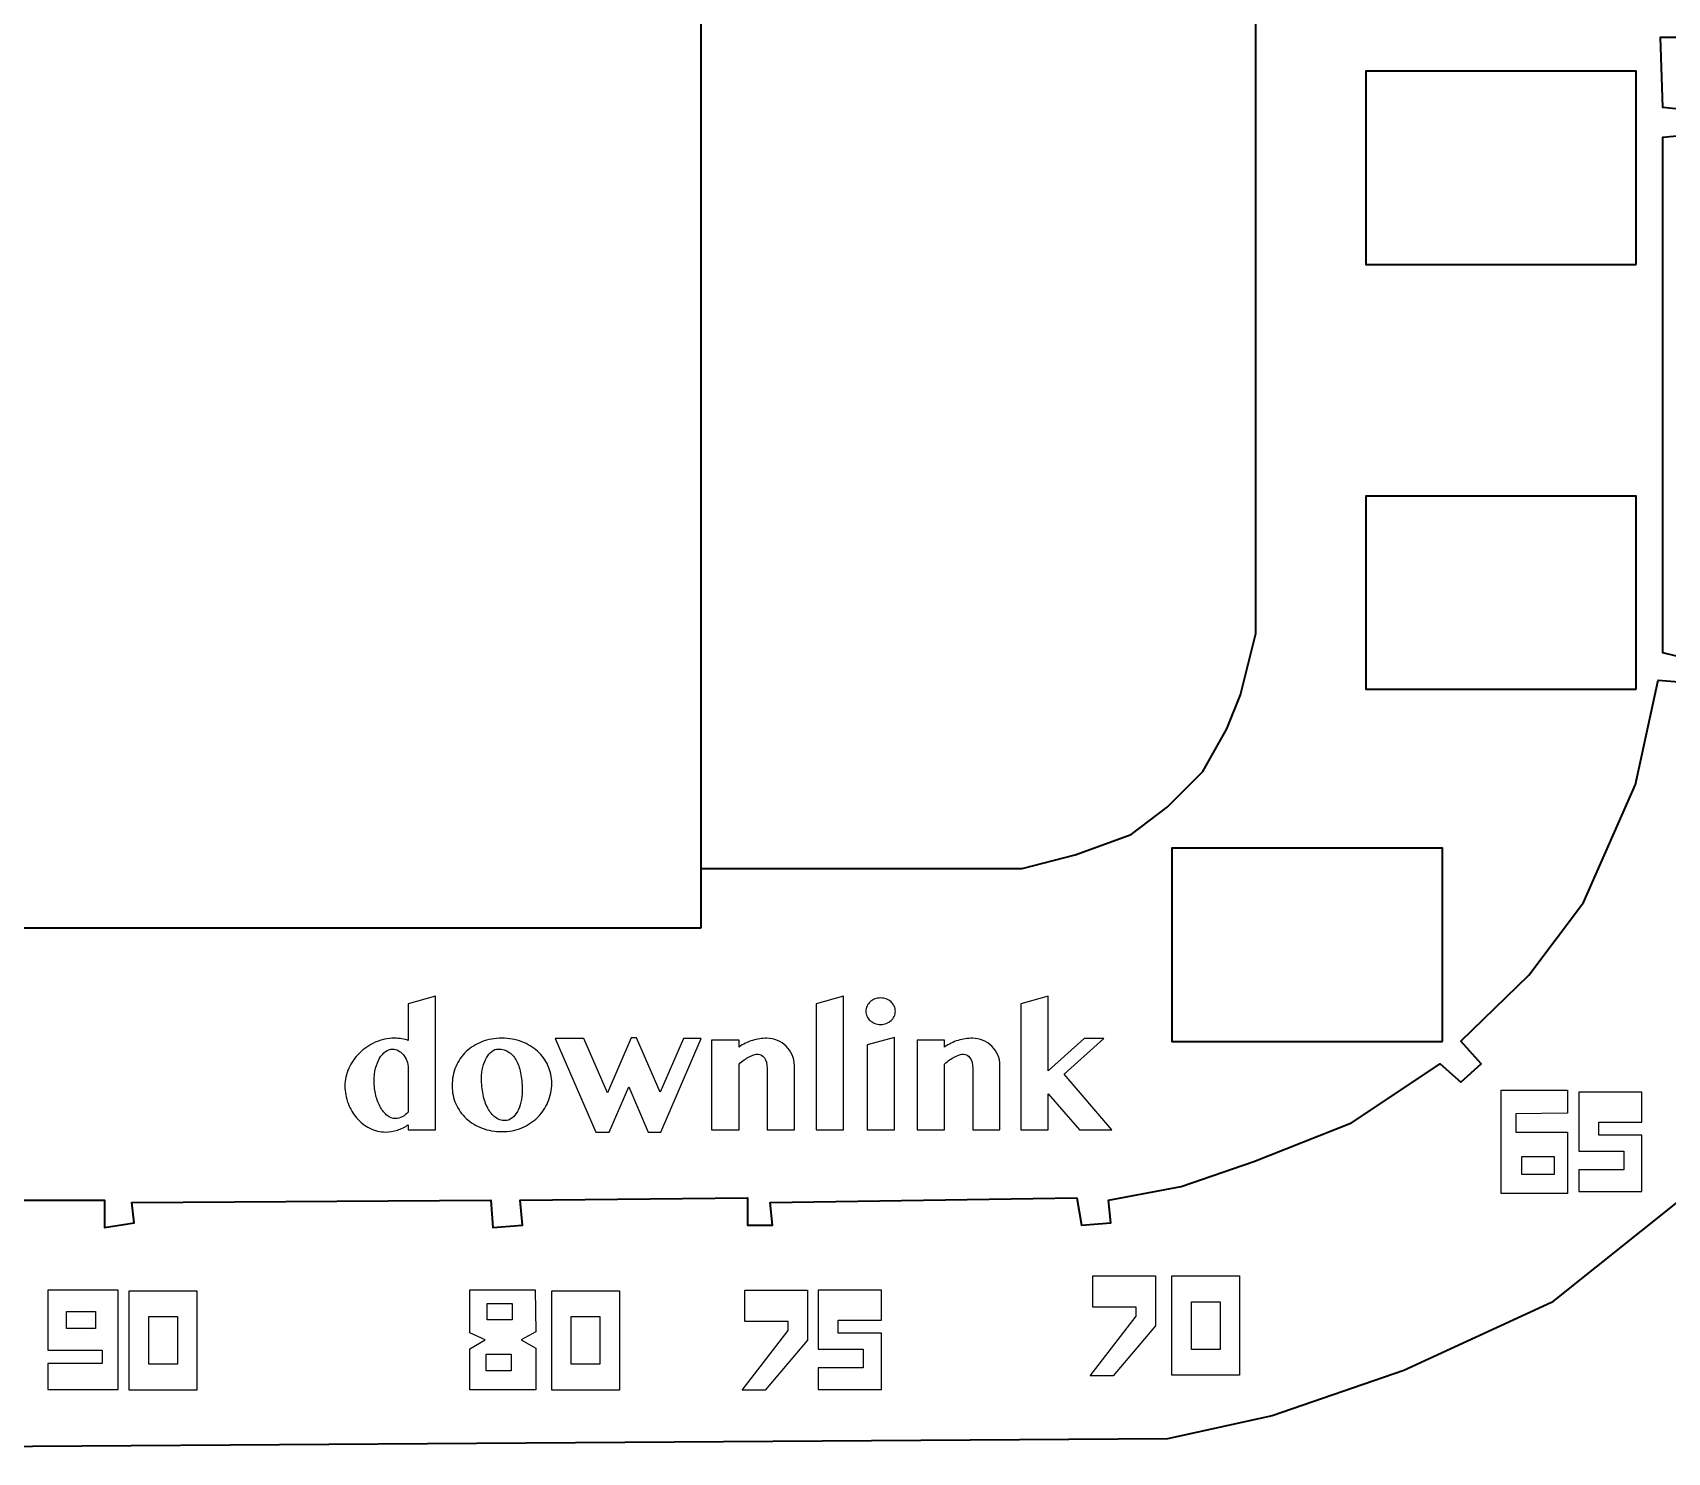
# Model space of a CAD drawing. Header units: millimetres. Extents: x -62 to 70, y -68 to 76.
# Drawn here: x 3.84 to 46.15, y -28.69 to 8.05 of the extents above; entities that cross this region are included whole.
import ezdxf

# ---------------------------------------------------------------- set-up
doc = ezdxf.new("R2010")
doc.units = ezdxf.units.MM
doc.header["$MEASUREMENT"] = 0
doc.layers.add('Decorations', color=7, linetype='Continuous')
doc.layers.add('Parts Outlines', color=7, linetype='Continuous')

msp = doc.modelspace()

# ---------------------------------------------------------------- linework, layer by layer
at = {"layer": 'Decorations', "color": 250, "lineweight": 35}
for points, knots in [([(21.1453, -13.5819), (21.1453, -13.5819), (29.4569, -13.5819), (29.4569, -13.5819), (29.4569, -13.5819), (29.4569, -13.5819), (30.8239, -13.2291), (30.8239, -13.2291), (30.8239, -13.2291), (30.8239, -13.2291), (32.2791, -12.7), (32.2791, -12.7), (32.2791, -12.7), (32.2791, -12.7), (33.2052, -11.9944), (33.2052, -11.9944), (33.2052, -11.9944), (33.2052, -11.9944), (34.1312, -11.0684), (34.1312, -11.0684), (34.1312, -11.0684), (34.1312, -11.0684), (34.7486, -9.9659), (34.7486, -9.9659), (34.7486, -9.9659), (34.7486, -9.9659), (35.1014, -9.084), (35.1014, -9.084), (35.1014, -9.084), (35.1014, -9.084), (35.4982, -7.4965), (35.4982, -7.4965), (35.4982, -7.4965), (35.4982, -7.4965), (35.4982, 10.4069), (35.4982, 10.4069)], [0, 0, 0, 0, 0.1, 0.1, 0.1, 0.1, 0.2, 0.2, 0.2, 0.2, 0.3, 0.3, 0.3, 0.3, 0.4, 0.4, 0.4, 0.4, 0.5, 0.5, 0.5, 0.5, 0.6, 0.6, 0.6, 0.6, 0.7, 0.7, 0.7, 0.7, 0.8, 0.8, 0.8, 0.8, 1, 1, 1, 1]), ([(-45.3613, 7.5847), (-45.3613, 7.5847), (-45.5083, -8.5548), (-45.5083, -8.5548), (-45.5083, -8.5548), (-45.5083, -8.5548), (-45.0966, -10.9361), (-45.0966, -10.9361), (-45.0966, -10.9361), (-45.0966, -10.9361), (-44.5674, -13.1117), (-44.5674, -13.1117), (-44.5674, -13.1117), (-44.5674, -13.1117), (-43.3916, -15.64), (-43.3916, -15.64), (-43.3916, -15.64), (-43.3916, -15.64), (-41.8041, -18.168), (-41.8041, -18.168), (-41.8041, -18.168), (-41.8041, -18.168), (-39.6287, -21.1666), (-39.6287, -21.1666), (-39.6287, -21.1666), (-39.6287, -21.1666), (-36.6299, -23.695), (-36.6299, -23.695), (-36.6299, -23.695), (-36.6299, -23.695), (-34.043, -25.4589), (-34.043, -25.4589), (-34.043, -25.4589), (-34.043, -25.4589), (-30.9855, -26.87), (-30.9855, -26.87), (-30.9855, -26.87), (-30.9855, -26.87), (-27.1731, -28.0269), (-27.1731, -28.0269), (-27.1731, -28.0269), (-27.1731, -28.0269), (-22.9305, -28.6928), (-22.9305, -28.6928), (-22.9305, -28.6928), (-22.9305, -28.6928), (-17.874, -28.6928), (-17.874, -28.6928), (-17.874, -28.6928), (-17.874, -28.6928), (33.22, -28.34), (33.22, -28.34), (33.22, -28.34), (33.22, -28.34), (35.9247, -27.7519), (35.9247, -27.7519), (35.9247, -27.7519), (35.9247, -27.7519), (39.3347, -26.5761), (39.3347, -26.5761), (39.3347, -26.5761), (39.3347, -26.5761), (43.1567, -24.8122), (43.1567, -24.8122), (43.1567, -24.8122), (43.1567, -24.8122), (46.6255, -22.0486), (46.6255, -22.0486), (46.6255, -22.0486), (46.6255, -22.0486), (49.3303, -19.1678), (49.3303, -19.1678), (49.3303, -19.1678), (49.3303, -19.1678), (51.5644, -15.9928), (51.5644, -15.9928), (51.5644, -15.9928), (51.5644, -15.9928), (52.7992, -13.1117), (52.7992, -13.1117), (52.7992, -13.1117), (52.7992, -13.1117), (53.74, -10.172), (53.74, -10.172), (53.74, -10.172), (53.74, -10.172), (54.0928, -7.9964), (54.0928, -7.9964), (54.0928, -7.9964), (54.0928, -7.9964), (54.0928, 7.9374), (54.0928, 7.9374), (54.0928, 7.9374), (54.0928, 7.9374), (45.9789, 7.9374), (45.9789, 7.9374), (45.9789, 7.9374), (45.9789, 7.9374), (46.0375, 6.1146), (46.0375, 6.1146), (46.0375, 6.1146), (46.0375, 6.1146), (46.6255, 6.0559), (46.6255, 6.0559), (46.6255, 6.0559), (46.6255, 6.0559), (46.6845, 5.4091), (46.6845, 5.4091), (46.6845, 5.4091), (46.6845, 5.4091), (46.0375, 5.3503), (46.0375, 5.3503), (46.0375, 5.3503), (46.0375, 5.3503), (46.0375, -7.9964), (46.0375, -7.9964), (46.0375, -7.9964), (46.0375, -7.9964), (46.743, -8.1728), (46.743, -8.1728), (46.743, -8.1728), (46.743, -8.1728), (46.5666, -8.7608), (46.5666, -8.7608), (46.5666, -8.7608), (46.5666, -8.7608), (45.92, -8.7019), (45.92, -8.7019), (45.92, -8.7019), (45.92, -8.7019), (45.3319, -11.4067), (45.3319, -11.4067), (45.3319, -11.4067), (45.3319, -11.4067), (43.9797, -14.4639), (43.9797, -14.4639), (43.9797, -14.4639), (43.9797, -14.4639), (42.5686, -16.3456), (42.5686, -16.3456), (42.5686, -16.3456), (42.5686, -16.3456), (40.8047, -18.0505), (40.8047, -18.0505), (40.8047, -18.0505), (40.8047, -18.0505), (41.3339, -18.6386), (41.3339, -18.6386), (41.3339, -18.6386), (41.3339, -18.6386), (40.8047, -19.1089), (40.8047, -19.1089), (40.8047, -19.1089), (40.8047, -19.1089), (40.2755, -18.6386), (40.2755, -18.6386), (40.2755, -18.6386), (40.2755, -18.6386), (37.9825, -20.1672), (37.9825, -20.1672), (37.9825, -20.1672), (37.9825, -20.1672), (35.4541, -21.1666), (35.4541, -21.1666), (35.4541, -21.1666), (35.4541, -21.1666), (33.5728, -21.8136), (33.5728, -21.8136), (33.5728, -21.8136), (33.5728, -21.8136), (31.6914, -22.1664), (31.6914, -22.1664), (31.6914, -22.1664), (31.6914, -22.1664), (31.75, -22.7541), (31.75, -22.7541), (31.75, -22.7541), (31.75, -22.7541), (30.9858, -22.813), (30.9858, -22.813), (30.9858, -22.813), (30.9858, -22.813), (30.868, -22.1075), (30.868, -22.1075), (30.868, -22.1075), (30.868, -22.1075), (22.9305, -22.225), (22.9305, -22.225), (22.9305, -22.225), (22.9305, -22.225), (22.9894, -22.813), (22.9894, -22.813), (22.9894, -22.813), (22.9894, -22.813), (22.3428, -22.813), (22.3428, -22.813), (22.3428, -22.813), (22.3428, -22.813), (22.3428, -22.1075), (22.3428, -22.1075), (22.3428, -22.1075), (22.3428, -22.1075), (16.463, -22.1664), (16.463, -22.1664), (16.463, -22.1664), (16.463, -22.1664), (16.522, -22.813), (16.522, -22.813), (16.522, -22.813), (16.522, -22.813), (15.7575, -22.872), (15.7575, -22.872), (15.7575, -22.872), (15.7575, -22.872), (15.6986, -22.1664), (15.6986, -22.1664), (15.6986, -22.1664), (15.6986, -22.1664), (6.4089, -22.225), (6.4089, -22.225), (6.4089, -22.225), (6.4089, -22.225), (6.4678, -22.7541), (6.4678, -22.7541), (6.4678, -22.7541), (6.4678, -22.7541), (5.7033, -22.872), (5.7033, -22.872), (5.7033, -22.872), (5.7033, -22.872), (5.7033, -22.1664), (5.7033, -22.1664), (5.7033, -22.1664), (5.7033, -22.1664), (-2.5281, -22.1664), (-2.5281, -22.1664), (-2.5281, -22.1664), (-2.5281, -22.1664), (-2.5281, -22.813), (-2.5281, -22.813), (-2.5281, -22.813), (-2.5281, -22.813), (-3.2924, -22.872), (-3.2924, -22.872), (-3.2924, -22.872), (-3.2924, -22.872), (-3.2337, -22.1664), (-3.2337, -22.1664), (-3.2337, -22.1664), (-3.2337, -22.1664), (-10.8771, -22.1664), (-10.8771, -22.1664), (-10.8771, -22.1664), (-10.8771, -22.1664), (-10.8184, -22.813), (-10.8184, -22.813), (-10.8184, -22.813), (-10.8184, -22.813), (-11.7003, -22.9305), (-11.7003, -22.9305), (-11.7003, -22.9305), (-11.7003, -22.9305), (-11.7003, -22.2839), (-11.7003, -22.2839), (-11.7003, -22.2839), (-11.7003, -22.2839), (-21.2841, -22.3428), (-21.2841, -22.3428), (-21.2841, -22.3428), (-21.2841, -22.3428), (-21.2841, -22.9305), (-21.2841, -22.9305), (-21.2841, -22.9305), (-21.2841, -22.9305), (-22.1075, -22.9881), (-22.1075, -22.9881), (-22.1075, -22.9881), (-22.1075, -22.9881), (-22.1369, -22.2825), (-22.1369, -22.2825), (-22.1369, -22.2825), (-22.1369, -22.2825), (-24.2827, -22.0486), (-24.2827, -22.0486), (-24.2827, -22.0486), (-24.2827, -22.0486), (-27.1638, -21.2845), (-27.1638, -21.2845), (-27.1638, -21.2845), (-27.1638, -21.2845), (-29.5158, -20.2261), (-29.5158, -20.2261), (-29.5158, -20.2261), (-29.5158, -20.2261), (-31.1746, -19.4065), (-31.1746, -19.4065), (-31.1746, -19.4065), (-31.1746, -19.4065), (-31.3972, -19.8144), (-31.3972, -19.8144), (-31.3972, -19.8144), (-31.3972, -19.8144), (-31.9263, -19.3735), (-31.9263, -19.3735), (-31.9263, -19.3735), (-31.9263, -19.3735), (-31.6323, -18.9325), (-31.6323, -18.9325), (-31.6323, -18.9325), (-31.6323, -18.9325), (-32.9257, -17.7567), (-32.9257, -17.7567), (-32.9257, -17.7567), (-32.9257, -17.7567), (-34.5132, -15.8164), (-34.5132, -15.8164), (-34.5132, -15.8164), (-34.5132, -15.8164), (-35.8656, -13.6997), (-35.8656, -13.6997), (-35.8656, -13.6997), (-35.8656, -13.6997), (-36.5124, -12.4061), (-36.5124, -12.4061), (-36.5124, -12.4061), (-36.5124, -12.4061), (-37.0416, -12.465), (-37.0416, -12.465), (-37.0416, -12.465), (-37.0416, -12.465), (-37.218, -12.0533), (-37.218, -12.0533), (-37.218, -12.0533), (-37.218, -12.0533), (-36.6888, -11.8769), (-36.6888, -11.8769), (-36.6888, -11.8769), (-36.6888, -11.8769), (-37.1591, -10.3776), (-37.1591, -10.3776), (-37.1591, -10.3776), (-37.1591, -10.3776), (-37.2767, -7.7611), (-37.2767, -7.7611), (-37.2767, -7.7611), (-37.2767, -7.7611), (-37.2767, -4.1747), (-37.2767, -4.1747), (-37.2767, -4.1747), (-37.2767, -4.1747), (-37.9823, -4.204), (-37.9823, -4.204), (-37.9823, -4.204), (-37.9823, -4.204), (-37.9341, -3.4978), (-37.9341, -3.4978), (-37.9341, -3.4978), (-37.9341, -3.4978), (-37.2475, -3.381), (-37.2475, -3.381), (-37.2475, -3.381), (-37.2475, -3.381), (-37.218, 6.5263), (-37.218, 6.5263), (-37.218, 6.5263), (-37.218, 6.5263), (-37.8354, 6.5556), (-37.8354, 6.5556), (-37.8354, 6.5556), (-37.8354, 6.5556), (-37.8941, 7.173), (-37.8941, 7.173), (-37.8941, 7.173), (-37.8941, 7.173), (-37.1298, 7.173), (-37.1298, 7.173), (-37.1298, 7.173), (-37.1298, 7.173), (-37.1591, 7.6434), (-37.1591, 7.6434), (-37.1591, 7.6434), (-37.1591, 7.6434), (-45.0966, 7.5847), (-45.0966, 7.5847), (-45.0966, 7.5847), (-45.0966, 7.5847), (-45.3613, 7.5847), (-45.3613, 7.5847)], [0, 0, 0, 0, 0.0102041, 0.0102041, 0.0102041, 0.0102041, 0.0204082, 0.0204082, 0.0204082, 0.0204082, 0.0306122, 0.0306122, 0.0306122, 0.0306122, 0.0408163, 0.0408163, 0.0408163, 0.0408163, 0.0510204, 0.0510204, 0.0510204, 0.0510204, 0.0612245, 0.0612245, 0.0612245, 0.0612245, 0.0714286, 0.0714286, 0.0714286, 0.0714286, 0.0816327, 0.0816327, 0.0816327, 0.0816327, 0.0918367, 0.0918367, 0.0918367, 0.0918367, 0.1020408, 0.1020408, 0.1020408, 0.1020408, 0.1122449, 0.1122449, 0.1122449, 0.1122449, 0.122449, 0.122449, 0.122449, 0.122449, 0.1326531, 0.1326531, 0.1326531, 0.1326531, 0.1428571, 0.1428571, 0.1428571, 0.1428571, 0.1530612, 0.1530612, 0.1530612, 0.1530612, 0.1632653, 0.1632653, 0.1632653, 0.1632653, 0.1734694, 0.1734694, 0.1734694, 0.1734694, 0.1836735, 0.1836735, 0.1836735, 0.1836735, 0.1938776, 0.1938776, 0.1938776, 0.1938776, 0.2040816, 0.2040816, 0.2040816, 0.2040816, 0.2142857, 0.2142857, 0.2142857, 0.2142857, 0.2244898, 0.2244898, 0.2244898, 0.2244898, 0.2346939, 0.2346939, 0.2346939, 0.2346939, 0.244898, 0.244898, 0.244898, 0.244898, 0.255102, 0.255102, 0.255102, 0.255102, 0.2653061, 0.2653061, 0.2653061, 0.2653061, 0.2755102, 0.2755102, 0.2755102, 0.2755102, 0.2857143, 0.2857143, 0.2857143, 0.2857143, 0.2959184, 0.2959184, 0.2959184, 0.2959184, 0.3061224, 0.3061224, 0.3061224, 0.3061224, 0.3163265, 0.3163265, 0.3163265, 0.3163265, 0.3265306, 0.3265306, 0.3265306, 0.3265306, 0.3367347, 0.3367347, 0.3367347, 0.3367347, 0.3469388, 0.3469388, 0.3469388, 0.3469388, 0.3571429, 0.3571429, 0.3571429, 0.3571429, 0.3673469, 0.3673469, 0.3673469, 0.3673469, 0.377551, 0.377551, 0.377551, 0.377551, 0.3877551, 0.3877551, 0.3877551, 0.3877551, 0.3979592, 0.3979592, 0.3979592, 0.3979592, 0.4081633, 0.4081633, 0.4081633, 0.4081633, 0.4183673, 0.4183673, 0.4183673, 0.4183673, 0.4285714, 0.4285714, 0.4285714, 0.4285714, 0.4387755, 0.4387755, 0.4387755, 0.4387755, 0.4489796, 0.4489796, 0.4489796, 0.4489796, 0.4591837, 0.4591837, 0.4591837, 0.4591837, 0.4693878, 0.4693878, 0.4693878, 0.4693878, 0.4795918, 0.4795918, 0.4795918, 0.4795918, 0.4897959, 0.4897959, 0.4897959, 0.4897959, 0.5, 0.5, 0.5, 0.5, 0.5102041, 0.5102041, 0.5102041, 0.5102041, 0.5204082, 0.5204082, 0.5204082, 0.5204082, 0.5306122, 0.5306122, 0.5306122, 0.5306122, 0.5408163, 0.5408163, 0.5408163, 0.5408163, 0.5510204, 0.5510204, 0.5510204, 0.5510204, 0.5612245, 0.5612245, 0.5612245, 0.5612245, 0.5714286, 0.5714286, 0.5714286, 0.5714286, 0.5816327, 0.5816327, 0.5816327, 0.5816327, 0.5918367, 0.5918367, 0.5918367, 0.5918367, 0.6020408, 0.6020408, 0.6020408, 0.6020408, 0.6122449, 0.6122449, 0.6122449, 0.6122449, 0.622449, 0.622449, 0.622449, 0.622449, 0.6326531, 0.6326531, 0.6326531, 0.6326531, 0.6428571, 0.6428571, 0.6428571, 0.6428571, 0.6530612, 0.6530612, 0.6530612, 0.6530612, 0.6632653, 0.6632653, 0.6632653, 0.6632653, 0.6734694, 0.6734694, 0.6734694, 0.6734694, 0.6836735, 0.6836735, 0.6836735, 0.6836735, 0.6938776, 0.6938776, 0.6938776, 0.6938776, 0.7040816, 0.7040816, 0.7040816, 0.7040816, 0.7142857, 0.7142857, 0.7142857, 0.7142857, 0.7244898, 0.7244898, 0.7244898, 0.7244898, 0.7346939, 0.7346939, 0.7346939, 0.7346939, 0.744898, 0.744898, 0.744898, 0.744898, 0.755102, 0.755102, 0.755102, 0.755102, 0.7653061, 0.7653061, 0.7653061, 0.7653061, 0.7755102, 0.7755102, 0.7755102, 0.7755102, 0.7857143, 0.7857143, 0.7857143, 0.7857143, 0.7959184, 0.7959184, 0.7959184, 0.7959184, 0.8061224, 0.8061224, 0.8061224, 0.8061224, 0.8163265, 0.8163265, 0.8163265, 0.8163265, 0.8265306, 0.8265306, 0.8265306, 0.8265306, 0.8367347, 0.8367347, 0.8367347, 0.8367347, 0.8469388, 0.8469388, 0.8469388, 0.8469388, 0.8571429, 0.8571429, 0.8571429, 0.8571429, 0.8673469, 0.8673469, 0.8673469, 0.8673469, 0.877551, 0.877551, 0.877551, 0.877551, 0.8877551, 0.8877551, 0.8877551, 0.8877551, 0.8979592, 0.8979592, 0.8979592, 0.8979592, 0.9081633, 0.9081633, 0.9081633, 0.9081633, 0.9183673, 0.9183673, 0.9183673, 0.9183673, 0.9285714, 0.9285714, 0.9285714, 0.9285714, 0.9387755, 0.9387755, 0.9387755, 0.9387755, 0.9489796, 0.9489796, 0.9489796, 0.9489796, 0.9591837, 0.9591837, 0.9591837, 0.9591837, 0.9693878, 0.9693878, 0.9693878, 0.9693878, 0.9795918, 0.9795918, 0.9795918, 0.9795918, 1, 1, 1, 1])]:
    msp.add_open_spline(points, degree=3, knots=knots, dxfattribs=at)
at = {"layer": 'Decorations', "color": 250}
for points, knots in [([(13.5647, -20.213), (13.4779, -20.273), (13.3838, -20.3191), (13.2825, -20.3522), (13.2825, -20.3522), (13.1812, -20.3853), (13.081, -20.4018), (12.9818, -20.4018), (12.9818, -20.4018), (12.835, -20.4018), (12.6975, -20.3694), (12.5694, -20.3043), (12.5694, -20.3043), (12.4412, -20.2392), (12.3289, -20.1514), (12.2332, -20.0408), (12.2332, -20.0408), (12.1367, -19.9302), (12.0612, -19.8031), (12.0065, -19.6594), (12.0065, -19.6594), (11.9517, -19.5157), (11.9245, -19.3655), (11.9245, -19.2084), (11.9245, -19.2084), (11.9245, -19.0534), (11.9579, -18.9011), (12.0251, -18.7523), (12.0251, -18.7523), (12.0922, -18.6035), (12.1839, -18.4719), (12.2996, -18.3572), (12.2996, -18.3572), (12.4154, -18.2424), (12.5511, -18.1501), (12.7072, -18.0798), (12.7072, -18.0798), (12.8633, -18.0095), (13.0303, -17.9744), (13.2081, -17.9744), (13.2081, -17.9744), (13.3445, -17.9744), (13.4634, -17.9937), (13.5647, -18.033), (13.5647, -18.033), (13.5647, -18.033), (13.5647, -17.0842), (13.5647, -17.0842), (13.5647, -17.0842), (13.5647, -17.0842), (14.2685, -16.8892), (14.2685, -16.8892), (14.2685, -16.8892), (14.2685, -16.8892), (14.2685, -20.3495), (14.2685, -20.3495), (14.2685, -20.3495), (14.2685, -20.3495), (13.5647, -20.3495), (13.5647, -20.3495), (13.5647, -20.3495), (13.5647, -20.3495), (13.5647, -20.213), (13.5647, -20.213)], [0, 0, 0, 0, 0.0588235, 0.0588235, 0.0588235, 0.0588235, 0.1176471, 0.1176471, 0.1176471, 0.1176471, 0.1764706, 0.1764706, 0.1764706, 0.1764706, 0.2352941, 0.2352941, 0.2352941, 0.2352941, 0.2941176, 0.2941176, 0.2941176, 0.2941176, 0.3529412, 0.3529412, 0.3529412, 0.3529412, 0.4117647, 0.4117647, 0.4117647, 0.4117647, 0.4705882, 0.4705882, 0.4705882, 0.4705882, 0.5294118, 0.5294118, 0.5294118, 0.5294118, 0.5882353, 0.5882353, 0.5882353, 0.5882353, 0.6470588, 0.6470588, 0.6470588, 0.6470588, 0.7058824, 0.7058824, 0.7058824, 0.7058824, 0.7647059, 0.7647059, 0.7647059, 0.7647059, 0.8235294, 0.8235294, 0.8235294, 0.8235294, 0.8823529, 0.8823529, 0.8823529, 0.8823529, 1, 1, 1, 1]), ([(24.826, -20.3495), (24.826, -20.3495), (24.1222, -20.3495), (24.1222, -20.3495), (24.1222, -20.3495), (24.1222, -20.3495), (24.1222, -17.0842), (24.1222, -17.0842), (24.1222, -17.0842), (24.1222, -17.0842), (24.826, -16.8892), (24.826, -16.8892), (24.826, -16.8892), (24.826, -16.8892), (24.826, -20.3495), (24.826, -20.3495)], [0, 0, 0, 0, 0.2, 0.2, 0.2, 0.2, 0.4, 0.4, 0.4, 0.4, 0.6, 0.6, 0.6, 0.6, 1, 1, 1, 1]), ([(30.1311, -18.8143), (30.1311, -18.8143), (31.0551, -17.9772), (31.0551, -17.9772), (31.0551, -17.9772), (31.0551, -17.9772), (31.5667, -17.9772), (31.5667, -17.9772), (31.5667, -17.9772), (31.5667, -17.9772), (30.5373, -18.9073), (30.5373, -18.9073), (30.5373, -18.9073), (30.5373, -18.9073), (31.7775, -20.3495), (31.7775, -20.3495), (31.7775, -20.3495), (31.7775, -20.3495), (30.9404, -20.3495), (30.9404, -20.3495), (30.9404, -20.3495), (30.9404, -20.3495), (30.1311, -19.4131), (30.1311, -19.4131), (30.1311, -19.4131), (30.1311, -19.4131), (30.1311, -20.3495), (30.1311, -20.3495), (30.1311, -20.3495), (30.1311, -20.3495), (29.4211, -20.3495), (29.4211, -20.3495), (29.4211, -20.3495), (29.4211, -20.3495), (29.4211, -17.0842), (29.4211, -17.0842), (29.4211, -17.0842), (29.4211, -17.0842), (30.1311, -16.8892), (30.1311, -16.8892), (30.1311, -16.8892), (30.1311, -16.8892), (30.1311, -18.8143), (30.1311, -18.8143)], [0, 0, 0, 0, 0.0833333, 0.0833333, 0.0833333, 0.0833333, 0.1666667, 0.1666667, 0.1666667, 0.1666667, 0.25, 0.25, 0.25, 0.25, 0.3333333, 0.3333333, 0.3333333, 0.3333333, 0.4166667, 0.4166667, 0.4166667, 0.4166667, 0.5, 0.5, 0.5, 0.5, 0.5833333, 0.5833333, 0.5833333, 0.5833333, 0.6666667, 0.6666667, 0.6666667, 0.6666667, 0.75, 0.75, 0.75, 0.75, 0.8333333, 0.8333333, 0.8333333, 0.8333333, 1, 1, 1, 1]), ([(25.4089, -17.2764), (25.4089, -17.2289), (25.4186, -17.1841), (25.4385, -17.1417), (25.4385, -17.1417), (25.4578, -17.0993), (25.4854, -17.0628), (25.5205, -17.0318), (25.5205, -17.0318), (25.5557, -17.0008), (25.596, -16.9764), (25.6415, -16.9588), (25.6415, -16.9588), (25.6869, -16.9412), (25.7365, -16.9326), (25.7903, -16.9326), (25.7903, -16.9326), (25.842, -16.9326), (25.8912, -16.9412), (25.9374, -16.9588), (25.9374, -16.9588), (25.9842, -16.9764), (26.0249, -17.0008), (26.06, -17.0318), (26.06, -17.0318), (26.0952, -17.0628), (26.1224, -17.0993), (26.142, -17.1417), (26.142, -17.1417), (26.1617, -17.1841), (26.1717, -17.2289), (26.1717, -17.2764), (26.1717, -17.2764), (26.1717, -17.324), (26.1617, -17.3688), (26.142, -17.4101), (26.142, -17.4101), (26.1224, -17.4514), (26.0952, -17.4873), (26.06, -17.5183), (26.06, -17.5183), (26.0249, -17.5493), (25.9842, -17.5737), (25.9374, -17.5913), (25.9374, -17.5913), (25.8912, -17.6089), (25.842, -17.6175), (25.7903, -17.6175), (25.7903, -17.6175), (25.7365, -17.6175), (25.6869, -17.6089), (25.6415, -17.5913), (25.6415, -17.5913), (25.596, -17.5737), (25.5557, -17.5493), (25.5205, -17.5183), (25.5205, -17.5183), (25.4854, -17.4873), (25.4578, -17.4514), (25.4385, -17.4101), (25.4385, -17.4101), (25.4186, -17.3688), (25.4089, -17.324), (25.4089, -17.2764)], [0, 0, 0, 0, 0.0588235, 0.0588235, 0.0588235, 0.0588235, 0.1176471, 0.1176471, 0.1176471, 0.1176471, 0.1764706, 0.1764706, 0.1764706, 0.1764706, 0.2352941, 0.2352941, 0.2352941, 0.2352941, 0.2941176, 0.2941176, 0.2941176, 0.2941176, 0.3529412, 0.3529412, 0.3529412, 0.3529412, 0.4117647, 0.4117647, 0.4117647, 0.4117647, 0.4705882, 0.4705882, 0.4705882, 0.4705882, 0.5294118, 0.5294118, 0.5294118, 0.5294118, 0.5882353, 0.5882353, 0.5882353, 0.5882353, 0.6470588, 0.6470588, 0.6470588, 0.6470588, 0.7058824, 0.7058824, 0.7058824, 0.7058824, 0.7647059, 0.7647059, 0.7647059, 0.7647059, 0.8235294, 0.8235294, 0.8235294, 0.8235294, 0.8823529, 0.8823529, 0.8823529, 0.8823529, 1, 1, 1, 1]), ([(15.9893, -20.3929), (15.8033, -20.3929), (15.631, -20.3622), (15.4733, -20.3012), (15.4733, -20.3012), (15.3148, -20.2402), (15.1784, -20.1565), (15.064, -20.0501), (15.064, -20.0501), (14.9489, -19.9436), (14.8597, -19.8186), (14.7956, -19.6749), (14.7956, -19.6749), (14.7315, -19.5312), (14.6995, -19.3759), (14.6995, -19.2084), (14.6995, -19.2084), (14.6995, -19.0286), (14.7315, -18.8632), (14.7956, -18.7123), (14.7956, -18.7123), (14.8597, -18.5614), (14.9489, -18.4312), (15.064, -18.3217), (15.064, -18.3217), (15.1784, -18.2121), (15.3144, -18.1267), (15.4715, -18.0657), (15.4715, -18.0657), (15.6286, -18.0047), (15.8002, -17.9744), (15.9862, -17.9744), (15.9862, -17.9744), (16.1723, -17.9744), (16.3438, -18.004), (16.5009, -18.064), (16.5009, -18.064), (16.658, -18.1239), (16.7945, -18.2066), (16.9102, -18.312), (16.9102, -18.312), (17.026, -18.4174), (17.1166, -18.5411), (17.1813, -18.6827), (17.1813, -18.6827), (17.2468, -18.8243), (17.2792, -18.9769), (17.2792, -19.1402), (17.2792, -19.1402), (17.2792, -19.3118), (17.2468, -19.4734), (17.1813, -19.6253), (17.1813, -19.6253), (17.1166, -19.7772), (17.0263, -19.9099), (16.9119, -20.0235), (16.9119, -20.0235), (16.7969, -20.1372), (16.6611, -20.2275), (16.504, -20.2936), (16.504, -20.2936), (16.3469, -20.3598), (16.1754, -20.3929), (15.9893, -20.3929)], [0, 0, 0, 0, 0.0588235, 0.0588235, 0.0588235, 0.0588235, 0.1176471, 0.1176471, 0.1176471, 0.1176471, 0.1764706, 0.1764706, 0.1764706, 0.1764706, 0.2352941, 0.2352941, 0.2352941, 0.2352941, 0.2941176, 0.2941176, 0.2941176, 0.2941176, 0.3529412, 0.3529412, 0.3529412, 0.3529412, 0.4117647, 0.4117647, 0.4117647, 0.4117647, 0.4705882, 0.4705882, 0.4705882, 0.4705882, 0.5294118, 0.5294118, 0.5294118, 0.5294118, 0.5882353, 0.5882353, 0.5882353, 0.5882353, 0.6470588, 0.6470588, 0.6470588, 0.6470588, 0.7058824, 0.7058824, 0.7058824, 0.7058824, 0.7647059, 0.7647059, 0.7647059, 0.7647059, 0.8235294, 0.8235294, 0.8235294, 0.8235294, 0.8823529, 0.8823529, 0.8823529, 0.8823529, 1, 1, 1, 1]), ([(18.1101, -17.9772), (18.1101, -17.9772), (18.7241, -19.3848), (18.7241, -19.3848), (18.7241, -19.3848), (18.7241, -19.3848), (19.3318, -17.962), (19.3318, -17.962), (19.3318, -17.962), (19.3318, -17.962), (19.4713, -17.962), (19.4713, -17.962), (19.4713, -17.962), (19.4713, -17.962), (20.0883, -19.3662), (20.0883, -19.3662), (20.0883, -19.3662), (20.0883, -19.3662), (20.6867, -17.9772), (20.6867, -17.9772), (20.6867, -17.9772), (20.6867, -17.9772), (21.1456, -17.9772), (21.1456, -17.9772), (21.1456, -17.9772), (21.1456, -17.9772), (20.1038, -20.4018), (20.1038, -20.4018), (20.1038, -20.4018), (20.1038, -20.4018), (19.7783, -20.4018), (19.7783, -20.4018), (19.7783, -20.4018), (19.7783, -20.4018), (19.2698, -19.2332), (19.2698, -19.2332), (19.2698, -19.2332), (19.2698, -19.2332), (18.7675, -20.4018), (18.7675, -20.4018), (18.7675, -20.4018), (18.7675, -20.4018), (18.4202, -20.4018), (18.4202, -20.4018), (18.4202, -20.4018), (18.4202, -20.4018), (17.3691, -17.9772), (17.3691, -17.9772), (17.3691, -17.9772), (17.3691, -17.9772), (18.1101, -17.9772), (18.1101, -17.9772)], [0, 0, 0, 0, 0.0714286, 0.0714286, 0.0714286, 0.0714286, 0.1428571, 0.1428571, 0.1428571, 0.1428571, 0.2142857, 0.2142857, 0.2142857, 0.2142857, 0.2857143, 0.2857143, 0.2857143, 0.2857143, 0.3571429, 0.3571429, 0.3571429, 0.3571429, 0.4285714, 0.4285714, 0.4285714, 0.4285714, 0.5, 0.5, 0.5, 0.5, 0.5714286, 0.5714286, 0.5714286, 0.5714286, 0.6428571, 0.6428571, 0.6428571, 0.6428571, 0.7142857, 0.7142857, 0.7142857, 0.7142857, 0.7857143, 0.7857143, 0.7857143, 0.7857143, 0.8571429, 0.8571429, 0.8571429, 0.8571429, 1, 1, 1, 1]), ([(22.854, -18.7557), (22.854, -18.6359), (22.8303, -18.5442), (22.7827, -18.4812), (22.7827, -18.4812), (22.7352, -18.4181), (22.6804, -18.3864), (22.6184, -18.3864), (22.6184, -18.3864), (22.5874, -18.3864), (22.5522, -18.3926), (22.513, -18.405), (22.513, -18.405), (22.4737, -18.4174), (22.4324, -18.4347), (22.3889, -18.4564), (22.3889, -18.4564), (22.3455, -18.4781), (22.3011, -18.5049), (22.2556, -18.537), (22.2556, -18.537), (22.2101, -18.569), (22.1667, -18.6049), (22.1254, -18.6441), (22.1254, -18.6441), (22.1254, -18.6441), (22.1254, -20.3495), (22.1254, -20.3495), (22.1254, -20.3495), (22.1254, -20.3495), (21.4154, -20.3495), (21.4154, -20.3495), (21.4154, -20.3495), (21.4154, -20.3495), (21.4154, -18.0206), (21.4154, -18.0206), (21.4154, -18.0206), (21.4154, -18.0206), (22.1254, -18.0206), (22.1254, -18.0206), (22.1254, -18.0206), (22.1254, -18.0206), (22.1254, -18.2038), (22.1254, -18.2038), (22.1254, -18.2038), (22.235, -18.1253), (22.3517, -18.0674), (22.4758, -18.0302), (22.4758, -18.0302), (22.5998, -17.993), (22.7238, -17.9744), (22.8478, -17.9744), (22.8478, -17.9744), (22.9429, -17.9744), (23.0339, -17.993), (23.1207, -18.0302), (23.1207, -18.0302), (23.2075, -18.0674), (23.2829, -18.1174), (23.347, -18.1804), (23.347, -18.1804), (23.4111, -18.2435), (23.4621, -18.3179), (23.5007, -18.4037), (23.5007, -18.4037), (23.5386, -18.4894), (23.5579, -18.5821), (23.5579, -18.6813), (23.5579, -18.6813), (23.5579, -18.6813), (23.5579, -20.3495), (23.5579, -20.3495), (23.5579, -20.3495), (23.5579, -20.3495), (22.854, -20.3495), (22.854, -20.3495), (22.854, -20.3495), (22.854, -20.3495), (22.854, -18.7557), (22.854, -18.7557)], [0, 0, 0, 0, 0.047619, 0.047619, 0.047619, 0.047619, 0.0952381, 0.0952381, 0.0952381, 0.0952381, 0.1428571, 0.1428571, 0.1428571, 0.1428571, 0.1904762, 0.1904762, 0.1904762, 0.1904762, 0.2380952, 0.2380952, 0.2380952, 0.2380952, 0.2857143, 0.2857143, 0.2857143, 0.2857143, 0.3333333, 0.3333333, 0.3333333, 0.3333333, 0.3809524, 0.3809524, 0.3809524, 0.3809524, 0.4285714, 0.4285714, 0.4285714, 0.4285714, 0.4761905, 0.4761905, 0.4761905, 0.4761905, 0.5238095, 0.5238095, 0.5238095, 0.5238095, 0.5714286, 0.5714286, 0.5714286, 0.5714286, 0.6190476, 0.6190476, 0.6190476, 0.6190476, 0.6666667, 0.6666667, 0.6666667, 0.6666667, 0.7142857, 0.7142857, 0.7142857, 0.7142857, 0.7619048, 0.7619048, 0.7619048, 0.7619048, 0.8095238, 0.8095238, 0.8095238, 0.8095238, 0.8571429, 0.8571429, 0.8571429, 0.8571429, 0.9047619, 0.9047619, 0.9047619, 0.9047619, 1, 1, 1, 1]), ([(25.4399, -18.148), (25.4399, -18.148), (25.4399, -18.148), (25.4399, -18.148), (25.4399, -18.148), (25.4399, -18.148), (26.1469, -17.9524), (26.1469, -17.9524), (26.1469, -17.9524), (26.1469, -17.9524), (26.1469, -20.3495), (26.1469, -20.3495), (26.1469, -20.3495), (26.1469, -20.3495), (25.4399, -20.3495), (25.4399, -20.3495), (25.4399, -20.3495), (25.4399, -20.3495), (25.4399, -18.148), (25.4399, -18.148)], [0, 0, 0, 0, 0.1666667, 0.1666667, 0.1666667, 0.1666667, 0.3333333, 0.3333333, 0.3333333, 0.3333333, 0.5, 0.5, 0.5, 0.5, 0.6666667, 0.6666667, 0.6666667, 0.6666667, 1, 1, 1, 1]), ([(28.1746, -18.7557), (28.1746, -18.6359), (28.1509, -18.5442), (28.1033, -18.4812), (28.1033, -18.4812), (28.0558, -18.4181), (28.001, -18.3864), (27.939, -18.3864), (27.939, -18.3864), (27.908, -18.3864), (27.8729, -18.3926), (27.8336, -18.405), (27.8336, -18.405), (27.7943, -18.4174), (27.753, -18.4347), (27.7096, -18.4564), (27.7096, -18.4564), (27.6661, -18.4781), (27.6217, -18.5049), (27.5762, -18.537), (27.5762, -18.537), (27.5308, -18.569), (27.4873, -18.6049), (27.446, -18.6441), (27.446, -18.6441), (27.446, -18.6441), (27.446, -20.3495), (27.446, -20.3495), (27.446, -20.3495), (27.446, -20.3495), (26.736, -20.3495), (26.736, -20.3495), (26.736, -20.3495), (26.736, -20.3495), (26.736, -18.0206), (26.736, -18.0206), (26.736, -18.0206), (26.736, -18.0206), (27.446, -18.0206), (27.446, -18.0206), (27.446, -18.0206), (27.446, -18.0206), (27.446, -18.2038), (27.446, -18.2038), (27.446, -18.2038), (27.5556, -18.1253), (27.6723, -18.0674), (27.7964, -18.0302), (27.7964, -18.0302), (27.9204, -17.993), (28.0444, -17.9744), (28.1684, -17.9744), (28.1684, -17.9744), (28.2635, -17.9744), (28.3545, -17.993), (28.4413, -18.0302), (28.4413, -18.0302), (28.5281, -18.0674), (28.6036, -18.1174), (28.6676, -18.1804), (28.6676, -18.1804), (28.7317, -18.2435), (28.7827, -18.3179), (28.8213, -18.4037), (28.8213, -18.4037), (28.8592, -18.4894), (28.8785, -18.5821), (28.8785, -18.6813), (28.8785, -18.6813), (28.8785, -18.6813), (28.8785, -20.3495), (28.8785, -20.3495), (28.8785, -20.3495), (28.8785, -20.3495), (28.1746, -20.3495), (28.1746, -20.3495), (28.1746, -20.3495), (28.1746, -20.3495), (28.1746, -18.7557), (28.1746, -18.7557)], [0, 0, 0, 0, 0.047619, 0.047619, 0.047619, 0.047619, 0.0952381, 0.0952381, 0.0952381, 0.0952381, 0.1428571, 0.1428571, 0.1428571, 0.1428571, 0.1904762, 0.1904762, 0.1904762, 0.1904762, 0.2380952, 0.2380952, 0.2380952, 0.2380952, 0.2857143, 0.2857143, 0.2857143, 0.2857143, 0.3333333, 0.3333333, 0.3333333, 0.3333333, 0.3809524, 0.3809524, 0.3809524, 0.3809524, 0.4285714, 0.4285714, 0.4285714, 0.4285714, 0.4761905, 0.4761905, 0.4761905, 0.4761905, 0.5238095, 0.5238095, 0.5238095, 0.5238095, 0.5714286, 0.5714286, 0.5714286, 0.5714286, 0.6190476, 0.6190476, 0.6190476, 0.6190476, 0.6666667, 0.6666667, 0.6666667, 0.6666667, 0.7142857, 0.7142857, 0.7142857, 0.7142857, 0.7619048, 0.7619048, 0.7619048, 0.7619048, 0.8095238, 0.8095238, 0.8095238, 0.8095238, 0.8571429, 0.8571429, 0.8571429, 0.8571429, 0.9047619, 0.9047619, 0.9047619, 0.9047619, 1, 1, 1, 1]), ([(13.5647, -18.762), (13.5647, -18.762), (13.5647, -18.762), (13.5647, -18.762), (13.5647, -18.762), (13.5647, -18.6875), (13.5526, -18.6193), (13.5292, -18.5573), (13.5292, -18.5573), (13.5051, -18.4953), (13.4737, -18.4419), (13.4345, -18.3975), (13.4345, -18.3975), (13.3952, -18.353), (13.3518, -18.3182), (13.3042, -18.2934), (13.3042, -18.2934), (13.2567, -18.2686), (13.2081, -18.2562), (13.1585, -18.2562), (13.1585, -18.2562), (13.0944, -18.2562), (13.0334, -18.2769), (12.9756, -18.3182), (12.9756, -18.3182), (12.9177, -18.3596), (12.867, -18.4171), (12.8236, -18.4905), (12.8236, -18.4905), (12.7802, -18.5639), (12.7454, -18.651), (12.7196, -18.7523), (12.7196, -18.7523), (12.6938, -18.8536), (12.681, -18.9645), (12.681, -19.0844), (12.681, -19.0844), (12.681, -19.2126), (12.6955, -19.3352), (12.7244, -19.453), (12.7244, -19.453), (12.7534, -19.5709), (12.793, -19.6742), (12.8436, -19.7631), (12.8436, -19.7631), (12.8943, -19.852), (12.9532, -19.9229), (13.0207, -19.9757), (13.0207, -19.9757), (13.0875, -20.0284), (13.1595, -20.0546), (13.236, -20.0546), (13.236, -20.0546), (13.2898, -20.0546), (13.3476, -20.0387), (13.4097, -20.0067), (13.4097, -20.0067), (13.4717, -19.9746), (13.5233, -19.934), (13.5647, -19.8844), (13.5647, -19.8844), (13.5647, -19.8844), (13.5647, -18.762), (13.5647, -18.762)], [0, 0, 0, 0, 0.0588235, 0.0588235, 0.0588235, 0.0588235, 0.1176471, 0.1176471, 0.1176471, 0.1176471, 0.1764706, 0.1764706, 0.1764706, 0.1764706, 0.2352941, 0.2352941, 0.2352941, 0.2352941, 0.2941176, 0.2941176, 0.2941176, 0.2941176, 0.3529412, 0.3529412, 0.3529412, 0.3529412, 0.4117647, 0.4117647, 0.4117647, 0.4117647, 0.4705882, 0.4705882, 0.4705882, 0.4705882, 0.5294118, 0.5294118, 0.5294118, 0.5294118, 0.5882353, 0.5882353, 0.5882353, 0.5882353, 0.6470588, 0.6470588, 0.6470588, 0.6470588, 0.7058824, 0.7058824, 0.7058824, 0.7058824, 0.7647059, 0.7647059, 0.7647059, 0.7647059, 0.8235294, 0.8235294, 0.8235294, 0.8235294, 0.8823529, 0.8823529, 0.8823529, 0.8823529, 1, 1, 1, 1]), ([(16.07, -20.1076), (16.07, -20.1076), (16.07, -20.1076), (16.07, -20.1076), (16.07, -20.1076), (16.134, -20.1076), (16.1933, -20.0862), (16.2484, -20.0439), (16.2484, -20.0439), (16.3028, -20.0015), (16.35, -19.945), (16.3893, -19.8747), (16.3893, -19.8747), (16.4286, -19.8044), (16.4596, -19.7235), (16.4823, -19.6315), (16.4823, -19.6315), (16.5051, -19.5395), (16.5164, -19.4427), (16.5164, -19.3414), (16.5164, -19.3414), (16.5164, -19.1926), (16.5051, -19.052), (16.4823, -18.9197), (16.4823, -18.9197), (16.4596, -18.7874), (16.4234, -18.6724), (16.3738, -18.5742), (16.3738, -18.5742), (16.3242, -18.476), (16.2594, -18.3981), (16.1802, -18.3403), (16.1802, -18.3403), (16.1003, -18.2824), (16.0028, -18.2535), (15.887, -18.2535), (15.887, -18.2535), (15.8312, -18.2535), (15.7775, -18.2741), (15.7258, -18.3155), (15.7258, -18.3155), (15.6741, -18.3568), (15.6286, -18.4119), (15.5894, -18.4812), (15.5894, -18.4812), (15.5501, -18.5504), (15.5184, -18.6303), (15.4946, -18.7213), (15.4946, -18.7213), (15.4709, -18.8122), (15.4591, -18.9073), (15.4591, -19.0066), (15.4591, -19.0066), (15.4591, -19.1574), (15.4733, -19.2997), (15.5008, -19.4331), (15.5008, -19.4331), (15.5291, -19.5664), (15.569, -19.6832), (15.6221, -19.7834), (15.6221, -19.7834), (15.6745, -19.8837), (15.7385, -19.9629), (15.8143, -20.0208), (15.8143, -20.0208), (15.8894, -20.0787), (15.9749, -20.1076), (16.07, -20.1076)], [0, 0, 0, 0, 0.0555556, 0.0555556, 0.0555556, 0.0555556, 0.1111111, 0.1111111, 0.1111111, 0.1111111, 0.1666667, 0.1666667, 0.1666667, 0.1666667, 0.2222222, 0.2222222, 0.2222222, 0.2222222, 0.2777778, 0.2777778, 0.2777778, 0.2777778, 0.3333333, 0.3333333, 0.3333333, 0.3333333, 0.3888889, 0.3888889, 0.3888889, 0.3888889, 0.4444444, 0.4444444, 0.4444444, 0.4444444, 0.5, 0.5, 0.5, 0.5, 0.5555556, 0.5555556, 0.5555556, 0.5555556, 0.6111111, 0.6111111, 0.6111111, 0.6111111, 0.6666667, 0.6666667, 0.6666667, 0.6666667, 0.7222222, 0.7222222, 0.7222222, 0.7222222, 0.7777778, 0.7777778, 0.7777778, 0.7777778, 0.8333333, 0.8333333, 0.8333333, 0.8333333, 0.8888889, 0.8888889, 0.8888889, 0.8888889, 1, 1, 1, 1]), ([(41.8489, -19.3145), (41.8489, -19.3145), (41.8489, -21.99), (41.8489, -21.99), (41.8489, -21.99), (41.8489, -21.99), (43.5687, -21.99), (43.5687, -21.99), (43.5687, -21.99), (43.5687, -21.99), (43.5687, -20.4073), (43.5687, -20.4073), (43.5687, -20.4073), (43.5687, -20.4073), (42.2306, -20.4073), (42.2306, -20.4073), (42.2306, -20.4073), (42.2306, -20.4073), (42.2306, -19.9319), (42.2306, -19.9319), (42.2306, -19.9319), (42.2306, -19.9319), (43.5687, -19.9174), (43.5687, -19.9174), (43.5687, -19.9174), (43.5687, -19.9174), (43.5687, -19.3145), (43.5687, -19.3145), (43.5687, -19.3145), (43.5687, -19.3145), (41.8489, -19.3145), (41.8489, -19.3145)], [0, 0, 0, 0, 0.1111111, 0.1111111, 0.1111111, 0.1111111, 0.2222222, 0.2222222, 0.2222222, 0.2222222, 0.3333333, 0.3333333, 0.3333333, 0.3333333, 0.4444444, 0.4444444, 0.4444444, 0.4444444, 0.5555556, 0.5555556, 0.5555556, 0.5555556, 0.6666667, 0.6666667, 0.6666667, 0.6666667, 0.7777778, 0.7777778, 0.7777778, 0.7777778, 1, 1, 1, 1]), ([(43.8622, -21.9383), (43.8622, -21.9383), (43.8622, -21.3799), (43.8622, -21.3799), (43.8622, -21.3799), (43.8622, -21.3799), (45.0232, -21.3799), (45.0232, -21.3799), (45.0232, -21.3799), (45.0232, -21.3799), (45.0232, -20.8948), (45.0232, -20.8948), (45.0232, -20.8948), (45.0232, -20.8948), (43.8622, -20.8948), (43.8622, -20.8948), (43.8622, -20.8948), (43.8622, -20.8948), (43.8622, -19.3662), (43.8622, -19.3662), (43.8622, -19.3662), (43.8622, -19.3662), (45.3836, -19.3662), (45.3836, -19.3662), (45.3836, -19.3662), (45.3836, -19.3662), (45.4938, -19.3662), (45.4938, -19.3662), (45.4938, -19.3662), (45.4938, -19.3662), (45.4938, -20.1452), (45.4938, -20.1452), (45.4938, -20.1452), (45.4938, -20.1452), (44.3766, -20.1452), (44.3766, -20.1452), (44.3766, -20.1452), (44.3766, -20.1452), (44.3766, -20.4831), (44.3766, -20.4831), (44.3766, -20.4831), (44.3766, -20.4831), (45.4938, -20.4831), (45.4938, -20.4831), (45.4938, -20.4831), (45.4938, -20.4831), (45.4938, -21.9383), (45.4938, -21.9383), (45.4938, -21.9383), (45.4938, -21.9383), (43.8622, -21.9383), (43.8622, -21.9383)], [0, 0, 0, 0, 0.0714286, 0.0714286, 0.0714286, 0.0714286, 0.1428571, 0.1428571, 0.1428571, 0.1428571, 0.2142857, 0.2142857, 0.2142857, 0.2142857, 0.2857143, 0.2857143, 0.2857143, 0.2857143, 0.3571429, 0.3571429, 0.3571429, 0.3571429, 0.4285714, 0.4285714, 0.4285714, 0.4285714, 0.5, 0.5, 0.5, 0.5, 0.5714286, 0.5714286, 0.5714286, 0.5714286, 0.6428571, 0.6428571, 0.6428571, 0.6428571, 0.7142857, 0.7142857, 0.7142857, 0.7142857, 0.7857143, 0.7857143, 0.7857143, 0.7857143, 0.8571429, 0.8571429, 0.8571429, 0.8571429, 1, 1, 1, 1]), ([(4.2333, -24.4939), (4.2333, -24.4939), (6.0565, -24.4939), (6.0565, -24.4939), (6.0565, -24.4939), (6.0565, -24.4939), (6.0565, -27.066), (6.0565, -27.066), (6.0565, -27.066), (6.0565, -27.066), (4.2333, -27.066), (4.2333, -27.066), (4.2333, -27.066), (4.2333, -27.066), (4.2333, -26.3901), (4.2333, -26.3901), (4.2333, -26.3901), (4.2333, -26.3901), (5.6444, -26.3901), (5.6444, -26.3901), (5.6444, -26.3901), (5.6444, -26.3901), (5.6444, -26.0518), (5.6444, -26.0518), (5.6444, -26.0518), (5.6444, -26.0518), (4.2333, -26.0518), (4.2333, -26.0518), (4.2333, -26.0518), (4.2333, -26.0518), (4.2333, -24.4939), (4.2333, -24.4939)], [0, 0, 0, 0, 0.1111111, 0.1111111, 0.1111111, 0.1111111, 0.2222222, 0.2222222, 0.2222222, 0.2222222, 0.3333333, 0.3333333, 0.3333333, 0.3333333, 0.4444444, 0.4444444, 0.4444444, 0.4444444, 0.5555556, 0.5555556, 0.5555556, 0.5555556, 0.6666667, 0.6666667, 0.6666667, 0.6666667, 0.7777778, 0.7777778, 0.7777778, 0.7777778, 1, 1, 1, 1]), ([(6.3431, -24.5091), (6.3431, -24.5091), (6.3431, -27.0812), (6.3431, -27.0812), (6.3431, -27.0812), (6.3431, -27.0812), (8.0922, -27.0812), (8.0922, -27.0812), (8.0922, -27.0812), (8.0922, -27.0812), (8.0922, -24.5091), (8.0922, -24.5091), (8.0922, -24.5091), (8.0922, -24.5091), (6.3431, -24.5091), (6.3431, -24.5091)], [0, 0, 0, 0, 0.2, 0.2, 0.2, 0.2, 0.4, 0.4, 0.4, 0.4, 0.6, 0.6, 0.6, 0.6, 1, 1, 1, 1]), ([(15.1622, -24.4863), (15.1622, -24.4863), (15.1622, -25.6032), (15.1622, -25.6032), (15.1622, -25.6032), (15.1622, -25.6032), (15.559, -25.7799), (15.559, -25.7799), (15.559, -25.7799), (15.559, -25.7799), (15.1622, -26.0152), (15.1622, -26.0152), (15.1622, -26.0152), (15.1622, -26.0152), (15.1622, -27.0736), (15.1622, -27.0736), (15.1622, -27.0736), (15.1622, -27.0736), (16.8675, -27.0736), (16.8675, -27.0736), (16.8675, -27.0736), (16.8675, -27.0736), (16.8675, -26.0001), (16.8675, -26.0001), (16.8675, -26.0001), (16.8675, -26.0001), (16.4851, -25.7799), (16.4851, -25.7799), (16.4851, -25.7799), (16.4851, -25.7799), (16.8675, -25.5743), (16.8675, -25.5743), (16.8675, -25.5743), (16.8675, -25.5743), (16.8527, -24.4863), (16.8527, -24.4863), (16.8527, -24.4863), (16.8527, -24.4863), (15.1622, -24.4863), (15.1622, -24.4863)], [0, 0, 0, 0, 0.0909091, 0.0909091, 0.0909091, 0.0909091, 0.1818182, 0.1818182, 0.1818182, 0.1818182, 0.2727273, 0.2727273, 0.2727273, 0.2727273, 0.3636364, 0.3636364, 0.3636364, 0.3636364, 0.4545455, 0.4545455, 0.4545455, 0.4545455, 0.5454545, 0.5454545, 0.5454545, 0.5454545, 0.6363636, 0.6363636, 0.6363636, 0.6363636, 0.7272727, 0.7272727, 0.7272727, 0.7272727, 0.8181818, 0.8181818, 0.8181818, 0.8181818, 1, 1, 1, 1]), ([(17.2795, -24.5091), (17.2795, -24.5091), (17.2795, -27.0812), (17.2795, -27.0812), (17.2795, -27.0812), (17.2795, -27.0812), (19.0286, -27.0812), (19.0286, -27.0812), (19.0286, -27.0812), (19.0286, -27.0812), (19.0286, -24.5091), (19.0286, -24.5091), (19.0286, -24.5091), (19.0286, -24.5091), (17.2795, -24.5091), (17.2795, -24.5091)], [0, 0, 0, 0, 0.2, 0.2, 0.2, 0.2, 0.4, 0.4, 0.4, 0.4, 0.6, 0.6, 0.6, 0.6, 1, 1, 1, 1]), ([(22.2777, -24.4939), (22.2777, -24.4939), (22.2777, -25.3028), (22.2777, -25.3028), (22.2777, -25.3028), (22.2777, -25.3028), (23.3949, -25.3028), (23.3949, -25.3028), (23.3949, -25.3028), (23.3949, -25.3028), (23.3949, -25.5378), (23.3949, -25.5378), (23.3949, -25.5378), (23.3949, -25.5378), (22.2043, -27.0812), (22.2043, -27.0812), (22.2043, -27.0812), (22.2043, -27.0812), (22.7996, -27.0812), (22.7996, -27.0812), (22.7996, -27.0812), (22.7996, -27.0812), (23.8944, -25.7879), (23.8944, -25.7879), (23.8944, -25.7879), (23.8944, -25.7879), (23.8944, -24.4939), (23.8944, -24.4939), (23.8944, -24.4939), (23.8944, -24.4939), (22.2777, -24.4939), (22.2777, -24.4939)], [0, 0, 0, 0, 0.1111111, 0.1111111, 0.1111111, 0.1111111, 0.2222222, 0.2222222, 0.2222222, 0.2222222, 0.3333333, 0.3333333, 0.3333333, 0.3333333, 0.4444444, 0.4444444, 0.4444444, 0.4444444, 0.5555556, 0.5555556, 0.5555556, 0.5555556, 0.6666667, 0.6666667, 0.6666667, 0.6666667, 0.7777778, 0.7777778, 0.7777778, 0.7777778, 1, 1, 1, 1]), ([(24.1783, -27.066), (24.1783, -27.066), (24.1783, -26.5075), (24.1783, -26.5075), (24.1783, -26.5075), (24.1783, -26.5075), (25.3393, -26.5075), (25.3393, -26.5075), (25.3393, -26.5075), (25.3393, -26.5075), (25.3393, -26.0225), (25.3393, -26.0225), (25.3393, -26.0225), (25.3393, -26.0225), (24.1783, -26.0225), (24.1783, -26.0225), (24.1783, -26.0225), (24.1783, -26.0225), (24.1783, -24.4939), (24.1783, -24.4939), (24.1783, -24.4939), (24.1783, -24.4939), (25.6997, -24.4939), (25.6997, -24.4939), (25.6997, -24.4939), (25.6997, -24.4939), (25.8099, -24.4939), (25.8099, -24.4939), (25.8099, -24.4939), (25.8099, -24.4939), (25.8099, -25.2728), (25.8099, -25.2728), (25.8099, -25.2728), (25.8099, -25.2728), (24.6927, -25.2728), (24.6927, -25.2728), (24.6927, -25.2728), (24.6927, -25.2728), (24.6927, -25.6108), (24.6927, -25.6108), (24.6927, -25.6108), (24.6927, -25.6108), (25.8099, -25.6108), (25.8099, -25.6108), (25.8099, -25.6108), (25.8099, -25.6108), (25.8099, -27.066), (25.8099, -27.066), (25.8099, -27.066), (25.8099, -27.066), (24.1783, -27.066), (24.1783, -27.066)], [0, 0, 0, 0, 0.0714286, 0.0714286, 0.0714286, 0.0714286, 0.1428571, 0.1428571, 0.1428571, 0.1428571, 0.2142857, 0.2142857, 0.2142857, 0.2142857, 0.2857143, 0.2857143, 0.2857143, 0.2857143, 0.3571429, 0.3571429, 0.3571429, 0.3571429, 0.4285714, 0.4285714, 0.4285714, 0.4285714, 0.5, 0.5, 0.5, 0.5, 0.5714286, 0.5714286, 0.5714286, 0.5714286, 0.6428571, 0.6428571, 0.6428571, 0.6428571, 0.7142857, 0.7142857, 0.7142857, 0.7142857, 0.7857143, 0.7857143, 0.7857143, 0.7857143, 0.8571429, 0.8571429, 0.8571429, 0.8571429, 1, 1, 1, 1]), ([(31.2856, -24.1266), (31.2856, -24.1266), (31.2856, -24.9356), (31.2856, -24.9356), (31.2856, -24.9356), (31.2856, -24.9356), (32.4025, -24.9356), (32.4025, -24.9356), (32.4025, -24.9356), (32.4025, -24.9356), (32.4025, -25.1705), (32.4025, -25.1705), (32.4025, -25.1705), (32.4025, -25.1705), (31.2118, -26.7139), (31.2118, -26.7139), (31.2118, -26.7139), (31.2118, -26.7139), (31.8071, -26.7139), (31.8071, -26.7139), (31.8071, -26.7139), (31.8071, -26.7139), (32.9023, -25.4206), (32.9023, -25.4206), (32.9023, -25.4206), (32.9023, -25.4206), (32.9023, -24.1266), (32.9023, -24.1266), (32.9023, -24.1266), (32.9023, -24.1266), (31.2856, -24.1266), (31.2856, -24.1266)], [0, 0, 0, 0, 0.1111111, 0.1111111, 0.1111111, 0.1111111, 0.2222222, 0.2222222, 0.2222222, 0.2222222, 0.3333333, 0.3333333, 0.3333333, 0.3333333, 0.4444444, 0.4444444, 0.4444444, 0.4444444, 0.5555556, 0.5555556, 0.5555556, 0.5555556, 0.6666667, 0.6666667, 0.6666667, 0.6666667, 0.7777778, 0.7777778, 0.7777778, 0.7777778, 1, 1, 1, 1]), ([(33.3306, -24.1266), (33.3306, -24.1266), (33.3306, -26.6987), (33.3306, -26.6987), (33.3306, -26.6987), (33.3306, -26.6987), (35.0797, -26.6987), (35.0797, -26.6987), (35.0797, -26.6987), (35.0797, -26.6987), (35.0797, -24.1266), (35.0797, -24.1266), (35.0797, -24.1266), (35.0797, -24.1266), (33.3306, -24.1266), (33.3306, -24.1266)], [0, 0, 0, 0, 0.2, 0.2, 0.2, 0.2, 0.4, 0.4, 0.4, 0.4, 0.6, 0.6, 0.6, 0.6, 1, 1, 1, 1])]:
    msp.add_open_spline(points, degree=3, knots=knots, dxfattribs=at)
at = {"layer": 'Decorations', "color": 7}
for points in [[(42.385, -21.0343), (42.385, -21.0343), (42.385, -21.5046), (42.385, -21.5046), (42.385, -21.5046), (42.385, -21.5046), (43.2228, -21.5046), (43.2228, -21.5046), (43.2228, -21.5046), (43.2228, -21.5046), (43.2228, -21.0343), (43.2228, -21.0343), (43.2228, -21.0343), (43.2228, -21.0343), (42.385, -21.0343), (42.385, -21.0343)], [(15.6104, -24.8394), (15.6104, -24.8394), (15.6104, -25.2656), (15.6104, -25.2656), (15.6104, -25.2656), (15.6104, -25.2656), (16.2574, -25.2656), (16.2574, -25.2656), (16.2574, -25.2656), (16.2574, -25.2656), (16.2574, -24.8394), (16.2574, -24.8394), (16.2574, -24.8394), (16.2574, -24.8394), (15.6104, -24.8394), (15.6104, -24.8394)], [(33.8339, -24.795), (33.8339, -24.795), (33.8339, -26.0297), (33.8339, -26.0297), (33.8339, -26.0297), (33.8339, -26.0297), (34.5763, -26.0297), (34.5763, -26.0297), (34.5763, -26.0297), (34.5763, -26.0297), (34.5763, -24.795), (34.5763, -24.795), (34.5763, -24.795), (34.5763, -24.795), (33.8339, -24.795), (33.8339, -24.795)], [(4.7163, -25.0451), (4.7163, -25.0451), (4.7163, -25.4861), (4.7163, -25.4861), (4.7163, -25.4861), (4.7163, -25.4861), (5.4732, -25.4861), (5.4732, -25.4861), (5.4732, -25.4861), (5.4732, -25.4861), (5.4732, -25.0451), (5.4732, -25.0451), (5.4732, -25.0451), (5.4732, -25.0451), (4.7163, -25.0451), (4.7163, -25.0451)], [(6.8464, -25.1774), (6.8464, -25.1774), (6.8464, -26.4121), (6.8464, -26.4121), (6.8464, -26.4121), (6.8464, -26.4121), (7.5888, -26.4121), (7.5888, -26.4121), (7.5888, -26.4121), (7.5888, -26.4121), (7.5888, -25.1774), (7.5888, -25.1774), (7.5888, -25.1774), (7.5888, -25.1774), (6.8464, -25.1774), (6.8464, -25.1774)], [(17.7829, -25.1774), (17.7829, -25.1774), (17.7829, -26.4121), (17.7829, -26.4121), (17.7829, -26.4121), (17.7829, -26.4121), (18.5253, -26.4121), (18.5253, -26.4121), (18.5253, -26.4121), (18.5253, -26.4121), (18.5253, -25.1774), (18.5253, -25.1774), (18.5253, -25.1774), (18.5253, -25.1774), (17.7829, -25.1774), (17.7829, -25.1774)], [(15.5811, -26.1548), (15.5811, -26.1548), (15.5811, -26.581), (15.5811, -26.581), (15.5811, -26.581), (15.5811, -26.581), (16.2277, -26.581), (16.2277, -26.581), (16.2277, -26.581), (16.2277, -26.581), (16.2277, -26.1548), (16.2277, -26.1548), (16.2277, -26.1548), (16.2277, -26.1548), (15.5811, -26.1548), (15.5811, -26.1548)]]:
    msp.add_open_spline(points, degree=3, knots=[0, 0, 0, 0, 0.2, 0.2, 0.2, 0.2, 0.4, 0.4, 0.4, 0.4, 0.6, 0.6, 0.6, 0.6, 1, 1, 1, 1], dxfattribs=at)
at = {"layer": 'Parts Outlines', "color": 252, "lineweight": 35}
msp.add_open_spline([(21.1453, -15.1198), (21.1453, -15.1198), (-11.8547, -15.1198), (-11.8547, -15.1198), (-11.8547, -15.1198), (-11.8547, -15.1198), (-11.8547, 22.8804), (-11.8547, 22.8804), (-11.8547, 22.8804), (-11.8547, 22.8804), (21.1453, 22.8804), (21.1453, 22.8804), (21.1453, 22.8804), (21.1453, 22.8804), (21.1453, -15.1198), (21.1453, -15.1198)], degree=3, knots=[0, 0, 0, 0, 0.2, 0.2, 0.2, 0.2, 0.4, 0.4, 0.4, 0.4, 0.6, 0.6, 0.6, 0.6, 1, 1, 1, 1], dxfattribs=at)
at = {"layer": 'Parts Outlines', "color": 240, "lineweight": 35}
for points in [[(45.3488, 2.0565), (45.3488, 2.0565), (38.3487, 2.0565), (38.3487, 2.0565), (38.3487, 2.0565), (38.3487, 2.0565), (38.3487, 7.0565), (38.3487, 7.0565), (38.3487, 7.0565), (38.3487, 7.0565), (45.3488, 7.0565), (45.3488, 7.0565), (45.3488, 7.0565), (45.3488, 7.0565), (45.3488, 2.0565), (45.3488, 2.0565)], [(45.3491, -8.9396), (45.3491, -8.9396), (38.3491, -8.9396), (38.3491, -8.9396), (38.3491, -8.9396), (38.3491, -8.9396), (38.3491, -3.9394), (38.3491, -3.9394), (38.3491, -3.9394), (38.3491, -3.9394), (45.3491, -3.9394), (45.3491, -3.9394), (45.3491, -3.9394), (45.3491, -3.9394), (45.3491, -8.9396), (45.3491, -8.9396)], [(40.3306, -18.0574), (40.3306, -18.0574), (33.3306, -18.0574), (33.3306, -18.0574), (33.3306, -18.0574), (33.3306, -18.0574), (33.3306, -13.0572), (33.3306, -13.0572), (33.3306, -13.0572), (33.3306, -13.0572), (40.3306, -13.0572), (40.3306, -13.0572), (40.3306, -13.0572), (40.3306, -13.0572), (40.3306, -18.0574), (40.3306, -18.0574)]]:
    msp.add_open_spline(points, degree=3, knots=[0, 0, 0, 0, 0.2, 0.2, 0.2, 0.2, 0.4, 0.4, 0.4, 0.4, 0.6, 0.6, 0.6, 0.6, 1, 1, 1, 1], dxfattribs=at)

doc.saveas('drawing.dxf')
